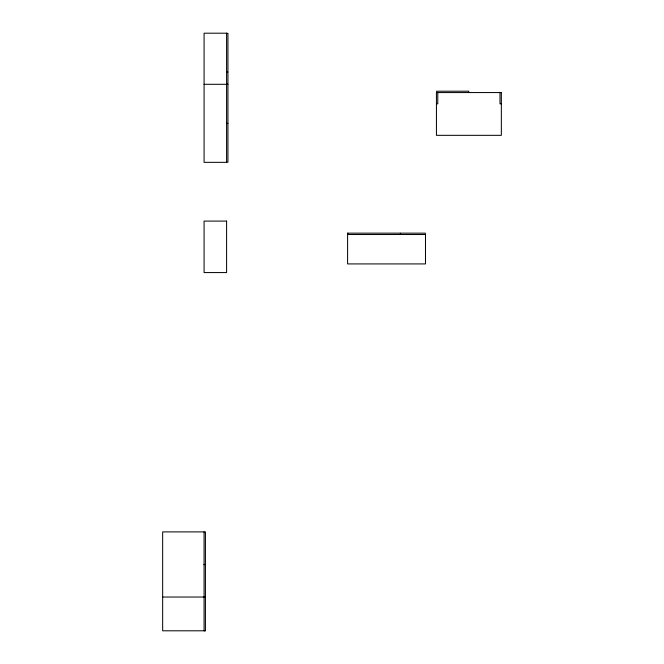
<?xml version="1.0" encoding="UTF-8"?>
<svg xmlns="http://www.w3.org/2000/svg" width="664" height="664" viewBox="0 0 664 664"><rect width="100%" height="100%" fill="white"/><g stroke="black" fill="none" stroke-linecap="round" stroke-linejoin="round"><path stroke-width="1" d="M226.59 33.349L227.943 33.349L227.943 71.919L226.59 71.919M226.59 72.218L227.943 72.218L227.943 84.154L226.59 84.154M204.08 84.303L227.943 84.303L227.943 123.321L226.59 123.321M436.439 103.816L437.784 103.816L437.784 92.562M501.345 103.816L499.992 103.816L499.992 92.562M226.59 123.471L227.943 123.471L227.943 162.19L226.59 162.19M347.596 234.508L425.483 234.508L425.483 263.923L347.596 263.923L347.596 233.155L400.276 233.155L400.276 234.508M204.08 564.466L205.425 564.466L205.425 531.897L162.655 531.897L162.655 630.8L205.425 630.8L205.425 597.036M204.08 564.616L205.425 564.616L205.425 596.886L204.08 596.886M162.655 597.036L204.08 597.036M204.08 597.185L205.425 597.185M204.08 630.651L205.425 630.651M468.742 92.562L468.742 91.209L436.588 91.209L436.588 92.562M425.334 234.508L425.334 233.155L400.575 233.155L400.575 234.508M347.745 233.155L347.745 234.508M204.08 531.897L204.08 630.8M226.59 33.2L204.08 33.2L204.08 162.34L226.59 162.34L226.59 33.2M501.345 92.562L436.439 92.562L436.439 135.332L501.345 135.332L501.345 92.562M226.59 221.095L204.08 221.095L204.08 272.572L226.59 272.572L226.59 221.095"/></g></svg>
